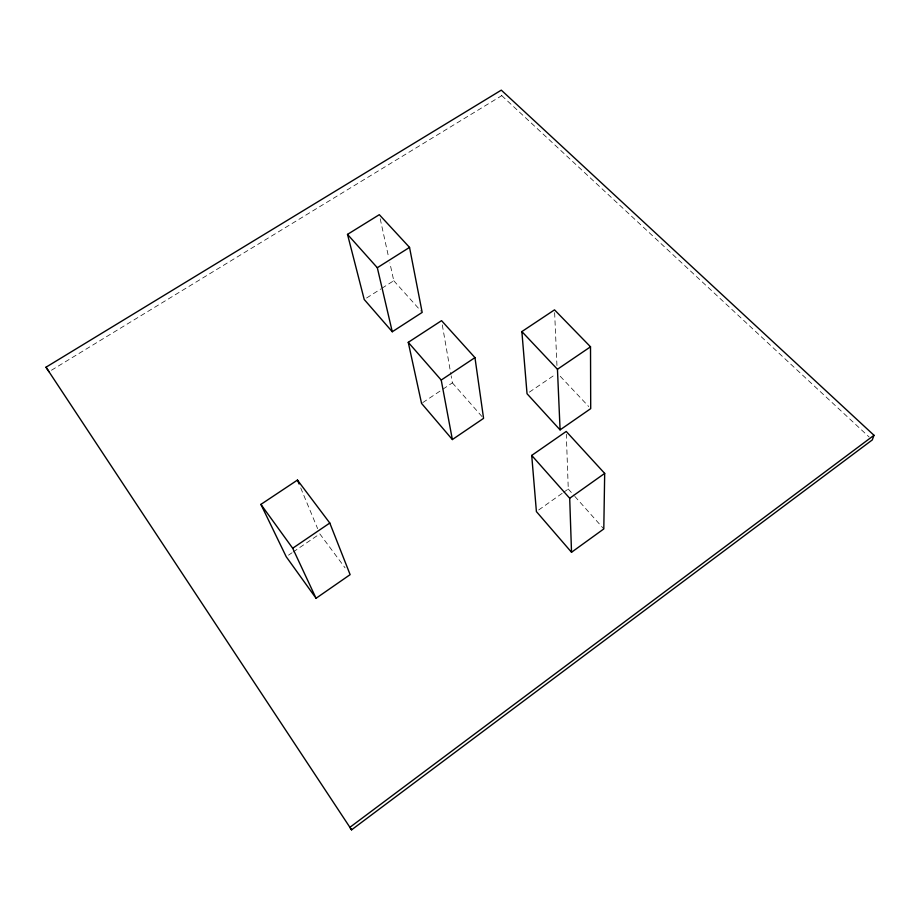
<?xml version="1.0" encoding="UTF-8"?>
<svg xmlns="http://www.w3.org/2000/svg" width="920" height="920" viewBox="0 0 920 920"><rect width="100%" height="100%" fill="white"/><g stroke="black" fill="none" stroke-linecap="round" stroke-linejoin="round"><path stroke-width="0.69" stroke-dasharray="4.6 3.45" d="M538.683 509.979L562.58 493.051M563.718 492.246L568.272 489.026L566.317 434.251M288.523 555.151L292.008 552.793M293.158 552L319.815 533.876L345.08 567.847M529.356 392.15L554.967 374.728M422.74 402.615L441.715 389.965M442.899 389.171L452.375 382.858L451.145 375.785M366.585 298.011L380.765 288.995M381.949 288.236L393.772 280.726L389.85 262.844M51.462 370.242L501.756 95.645L501.526 92.897M501.756 95.645L869.124 436.988M560.245 376.28L588.742 406.559M393.772 280.726L421.233 311.351M568.272 489.026L573.873 495.328M574.816 496.374L603.796 528.931M452.375 382.858L483.575 418.358M300.725 487.945L317.63 528.632M380.213 218.81L388.642 257.335M442.29 324.898L450.903 374.371M554.634 312.662L556.979 366.114"/><path stroke-width="1.38" d="M604.681 473.397L603.796 528.931L571.527 552.264L536.406 511.589L531.714 455.423L566.226 431.445L604.681 473.397L569.698 498.26L571.527 552.264M874 435.286L872.286 439.921L351.566 829.851L349.887 827.333L874 435.286L501.296 90.148L46 367.206L351.566 829.851M316.054 598.276L350.129 574.643L329.797 523.031L297.447 480.079L260.912 504.39L286.212 556.726L316.054 598.276L292.686 548.251L260.912 504.39M560.084 429.881L590.709 408.641L590.513 346.805L554.518 309.856L521.87 331.579L527.034 393.737L560.084 429.881L557.451 369.276L521.87 331.579M452.364 439.553L483.575 418.358L474.961 357.627L441.554 320.654L408.261 342.332L421.555 403.397L452.364 439.553L441.22 380.052L408.261 342.332M292.686 548.251L329.797 523.031M557.451 369.276L590.513 346.805M441.22 380.052L474.961 357.627M392.276 331.752L422.176 312.409L409.538 247.399L379.304 214.682L347.507 234.381L364.228 299.506L392.276 331.752L377.315 267.72L347.507 234.381M377.315 267.72L409.538 247.399M531.714 455.423L569.698 498.26M46 367.206L49.013 371.737M297.447 480.079L299.092 484.012"/></g></svg>
